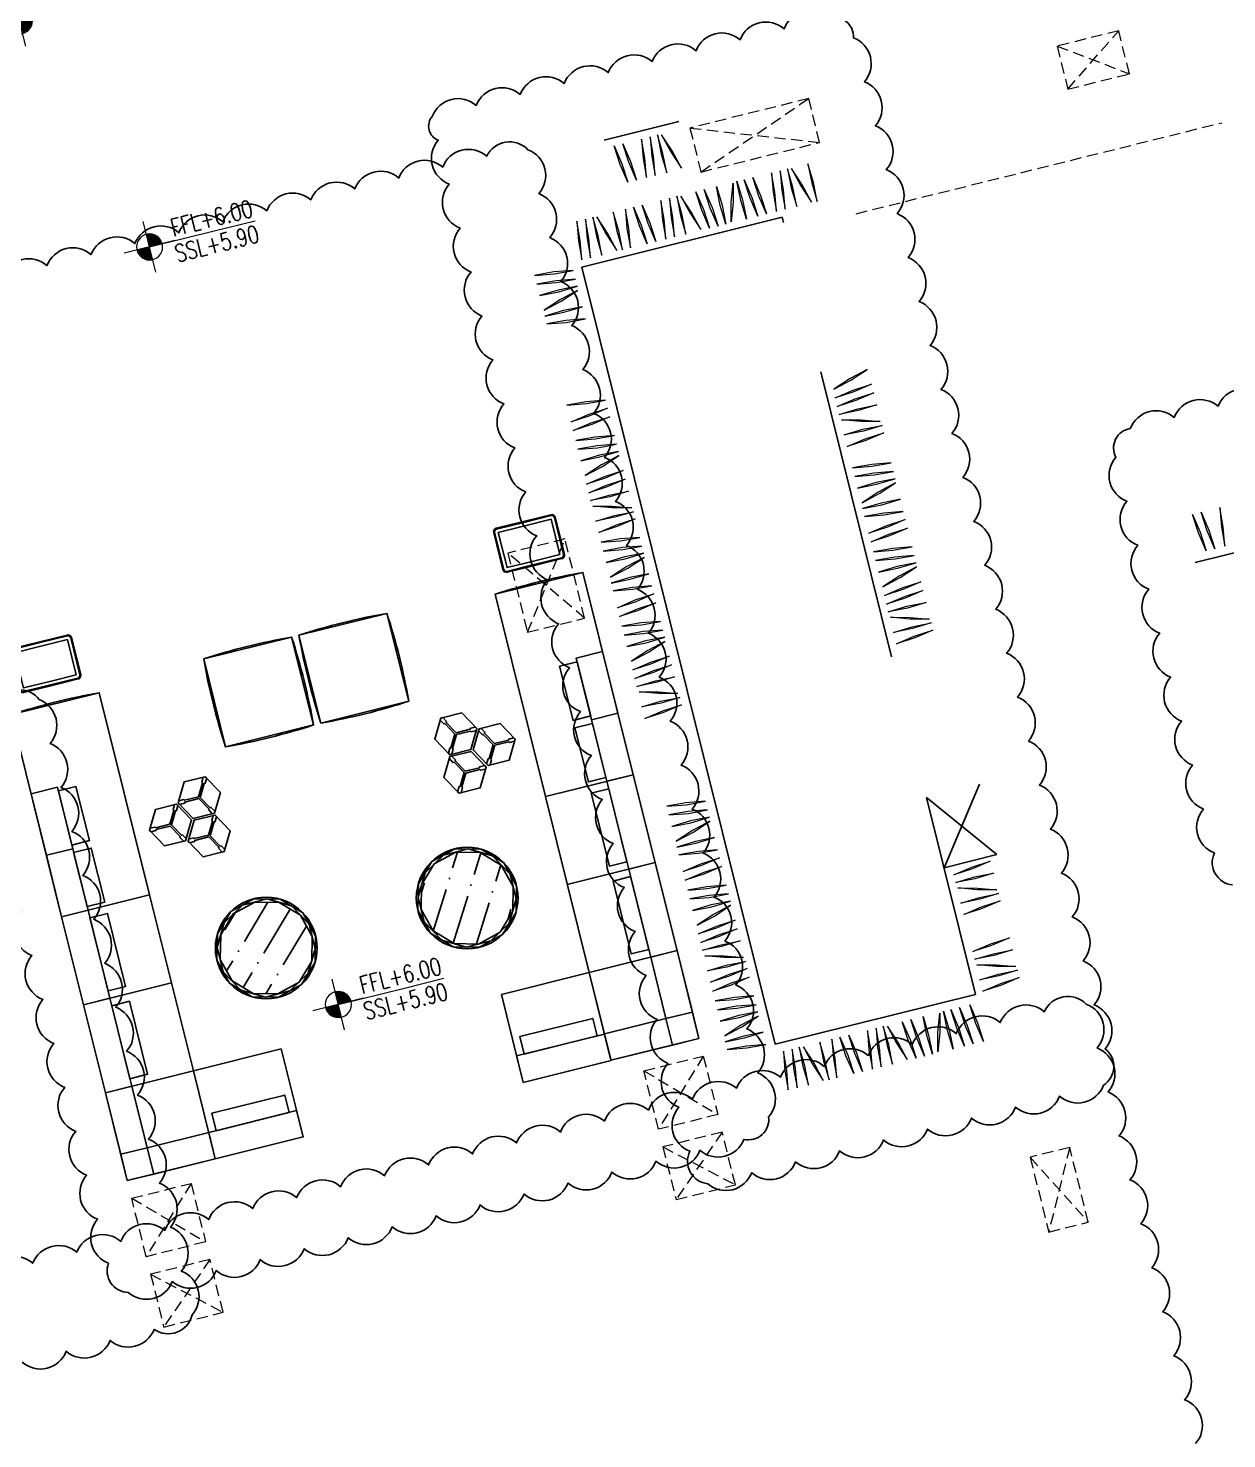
# Model space of a CAD drawing. Header units: inches. Extents: x -12478 to 399182, y -16583 to 525552.
# Drawn here: x 265274 to 278499, y 486813 to 502382 of the extents above; entities that cross this region are included whole.
import ezdxf
from ezdxf.enums import TextEntityAlignment as Align

# ---------------------------------------------------------------- set-up
doc = ezdxf.new("R2010")
doc.units = ezdxf.units.IN
doc.header["$LTSCALE"] = 1000
doc.header["$MEASUREMENT"] = 0
doc.linetypes.add('HIDDEN2', pattern=[0.1875, 0.125, -0.0625])
doc.layers.add('A-CLOUDS', color=1, linetype='Continuous')
doc.layers.add('A-FURN', color=253, linetype='Continuous')
doc.layers.add('A-FLOR-LEVL', color=4, linetype='Continuous', lineweight=18)
doc.layers.add('A-SHAFT', color=252, linetype='HIDDEN2', lineweight=18)
doc.styles.add('9999-DIM-SPC', font='simplex.shx', dxfattribs={"width": 0.75})
doc.dimstyles.new('0100-D-SPC', dxfattribs={"dimscale": 100, "dimtxt": 2, "dimasz": 2, "dimexe": 1, "dimexo": 2, "dimgap": 1, "dimtad": 1, "dimrnd": 0.05, "dimzin": 1, "dimdsep": 46, "dimtxsty": '9999-DIM-SPC', "dimblk": 'OBLIQUE', "dimcen": 2, "dimdle": 1, "dimclrd": 256, "dimclre": 252, "dimclrt": 256, "dimazin": 2, "dimtfac": 1, "dimtofl": 0, "dimtmove": 0, "dimatfit": 3, "dimfxl": 0.1, "dimtolj": 1, "dimtzin": 0, "dimlwd": 0, "dimlwe": 0, "dimarcsym": 0})

# ---------------------------------------------------------------- blocks, each defined once
blk = doc.blocks.new('_Oblique')
at = {"color": 0, "linetype": 'ByBlock', "lineweight": -2}
blk.add_line((-0.5, -0.5), (0.5, 0.5), dxfattribs=at)
blk = doc.blocks.new('t-flat-3')
at = {"layer": 'A-FURN'}
h = blk.add_hatch(dxfattribs=at)
h.set_pattern_fill('ACET-2D-ANSI36', color=256, scale=2000, angle=-13.9714)
h.set_pattern_definition([(45, (-547885.71, -26528.17), (-176.7767, 176.7767), [625, -125, 0, -125])])
h.paths.add_polyline_path([(-525281, 3596), (-525351, 3334), (-525281, 3073), (-525090, 2881), (-524828, 2811), (-524567, 2881), (-524375, 3073), (-524305, 3334), (-524375, 3596), (-524567, 3787), (-524828, 3857), (-525090, 3787)])
for points in [[(-525389, 3334), (-525314, 3615), (-525109, 3820), (-524828, 3895), (-524548, 3820), (-524343, 3615), (-524268, 3334), (-524343, 3054), (-524548, 2849), (-524828, 2774), (-525109, 2849), (-525314, 3054)], [(-525351, 3474), (-525211, 3717), (-524968, 3857), (-524688, 3857), (-524445, 3717), (-524305, 3474), (-524305, 3194), (-524445, 2951), (-524688, 2811), (-524968, 2811), (-525211, 2951), (-525351, 3194)], [(-525281, 3596), (-525090, 3787), (-524828, 3857), (-524567, 3787), (-524375, 3596), (-524305, 3334), (-524375, 3073), (-524567, 2881), (-524828, 2811), (-525090, 2881), (-525281, 3073), (-525351, 3334)]]:
    blk.add_lwpolyline(points, close=True, dxfattribs=at)
blk.add_circle((-524828, 3334), 561, dxfattribs=at)
blk = doc.blocks.new('side table 70x50-flat-3')
at = {"layer": 'A-FURN', "ltscale": 5}
for points in [[(52364, -65562), (52054, -65562, -0.414214), (52014, -65522), (52014, -65102, -0.414214), (52054, -65062), (52364, -65062), (52674, -65062, -0.414214), (52714, -65102), (52714, -65522, -0.414214), (52674, -65562)], [(52364, -65552), (52674, -65552, 0.414214), (52704, -65522), (52704, -65102, 0.414214), (52674, -65072), (52364, -65072), (52054, -65072, 0.414214), (52024, -65102), (52024, -65522, 0.414214), (52054, -65552)]]:
    blk.add_lwpolyline(points, format="xyb", close=True, dxfattribs=at)
blk.add_lwpolyline([(52364, -65512), (52664, -65512), (52664, -65112), (52364, -65112), (52064, -65112), (52064, -65512)], close=True, dxfattribs=at)
blk = doc.blocks.new('t-flat-4')
at = {"layer": 'A-FURN'}
h = blk.add_hatch(dxfattribs=at)
h.set_pattern_fill('ACET-2D-ANSI36', color=256, scale=2000)
h.set_pattern_definition([(58.9714, (499485.71, -26528.17), (-214.2276, 128.8664), [625, -125, 0, -125])])
h.paths.add_polyline_path([(525090, 3787), (524828, 3857), (524567, 3787), (524375, 3596), (524305, 3334), (524375, 3073), (524567, 2881), (524828, 2811), (525090, 2881), (525281, 3073), (525351, 3334), (525281, 3596)])
for points in [[(525389, 3334), (525314, 3615), (525109, 3820), (524828, 3895), (524548, 3820), (524343, 3615), (524268, 3334), (524343, 3054), (524548, 2849), (524828, 2774), (525109, 2849), (525314, 3054)], [(525351, 3474), (525211, 3717), (524968, 3857), (524688, 3857), (524445, 3717), (524305, 3474), (524305, 3194), (524445, 2951), (524688, 2811), (524968, 2811), (525211, 2951), (525351, 3194)], [(525281, 3596), (525090, 3787), (524828, 3857), (524567, 3787), (524375, 3596), (524305, 3334), (524375, 3073), (524567, 2881), (524828, 2811), (525090, 2881), (525281, 3073), (525351, 3334)]]:
    blk.add_lwpolyline(points, close=True, dxfattribs=at)
blk.add_circle((524828, 3334), 561, dxfattribs=at)
blk = doc.blocks.new('side table 70x50-flat-4')
at = {"layer": 'A-FURN', "ltscale": 5}
for points in [[(-52364, -65562), (-52054, -65562, 0.414214), (-52014, -65522), (-52014, -65102, 0.414214), (-52054, -65062), (-52364, -65062), (-52674, -65062, 0.414214), (-52714, -65102), (-52714, -65522, 0.414214), (-52674, -65562)], [(-52364, -65552), (-52674, -65552, -0.414214), (-52704, -65522), (-52704, -65102, -0.414214), (-52674, -65072), (-52364, -65072), (-52054, -65072, -0.414214), (-52024, -65102), (-52024, -65522, -0.414214), (-52054, -65552)]]:
    blk.add_lwpolyline(points, format="xyb", close=True, dxfattribs=at)
blk.add_lwpolyline([(-52364, -65512), (-52664, -65512), (-52664, -65112), (-52364, -65112), (-52064, -65112), (-52064, -65512)], close=True, dxfattribs=at)
blk = doc.blocks.new('*U6')
for p, q in [((0, -3), (0, 3)), ((-3, 0), (3, 0))]:
    blk.add_line(p, q)
at = {"color": 252, "const_width": 1.5}
for points in [[(-0.75, 0, -0.414214), (0, 0.75, -1)], [(0, -0.75, 0.414214), (0.75, 0, 1)]]:
    blk.add_lwpolyline(points, format="xyb", dxfattribs=at)
blk.add_circle((0, 0), 1.5)
at = {"insert": (-113.12, 100), "char_height": 200, "attachment_point": 3, "style": '9999-DIM-SPC'}
blk.add_mtext('\\A1;', dxfattribs=at)
at = {"style": '9999-DIM-SPC', "width": 0.75}
blk.add_attdef('0000.00', text='', height=2, dxfattribs=at).set_placement((-3.66, 0.5), align=Align.RIGHT)
blk.add_attdef('X.X.X', text='', height=2, dxfattribs=at).set_placement((-9.01, -0.5), align=Align.TOP_RIGHT)
blk.add_leader([(0, 0), (-7.67, 0), (-12.51, 0)], dimstyle='0100-D-SPC', override={"dimgap": 1, "dimtad": 0, "dimldrblk": 'None'})
blk = doc.blocks.new('*U53')
for p, q in [((0, -3), (0, 3)), ((3, 0), (-3, 0))]:
    blk.add_line(p, q)
at = {"color": 252, "const_width": 1.5}
for points in [[(0, -0.75, -0.414214), (-0.75, 0, -1)], [(0.75, 0, 0.414214), (0, 0.75, 1)]]:
    blk.add_lwpolyline(points, format="xyb", dxfattribs=at)
blk.add_circle((0, 0), 1.5)
at = {"insert": (113.12, 100), "char_height": 200, "attachment_point": 1, "style": '9999-DIM-SPC'}
blk.add_mtext('\\A1;', dxfattribs=at)
at = {"style": '9999-DIM-SPC', "width": 0.75}
blk.add_attdef('0000.00', text='', height=2, dxfattribs=at).set_placement((18.28, 8.92), align=Align.RIGHT)
blk.add_attdef('X.X.X', text='', height=2, dxfattribs=at).set_placement((18.28, 7.92), align=Align.TOP_RIGHT)
blk.add_leader([(0, 0), (7.67, 8.42), (18.28, 8.42)], dimstyle='0100-D-SPC', override={"dimgap": 1, "dimtad": 0, "dimldrblk": 'None'})

msp = doc.modelspace()

# ---------------------------------------------------------------- linework, layer by layer
at = {"layer": 'A-CLOUDS', "color": 12, "true_color": 0xe00000}
msp.add_lwpolyline([(269732.5, 501409.5, -0.5205671), (270217.7, 501530.2, -0.5205671), (270702.9, 501650.9, -0.5205671), (271188.1, 501771.7, -0.5205671), (271673.3, 501892.4, -0.5205671), (272158.5, 502013.1, -0.5205671), (272643.7, 502133.8, -0.5205671), (273128.9, 502254.5, -0.5205671), (273614.1, 502375.3, -0.5205671), (274099.3, 502496, -0.5205671), (274380, 502276.7, -0.5205671), (274500.7, 501791.5, -0.5205671), (274621.5, 501306.3, -0.5205671), (274742.2, 500821.1, -0.5205671), (274862.9, 500335.9, -0.5205671), (274983.6, 499850.7, -0.5205671), (275104.3, 499365.5, -0.5205671), (275225.1, 498880.3, -0.5205671), (275345.8, 498395, -0.5205671), (275466.5, 497909.8, -0.5205671), (275587.2, 497424.6, -0.5205671), (275707.9, 496939.4, -0.5205671), (275828.7, 496454.2, -0.5205671), (275949.4, 495969, -0.5205671), (276070.1, 495483.8, -0.5205671), (276190.8, 494998.6, -0.5205671), (276311.5, 494513.4, -0.5205671), (276432.2, 494028.2, -0.5205671), (276553, 493543, -0.5205671), (276673.7, 493057.8, -0.5205671), (276794.4, 492572.6, -0.5205671), (276915.1, 492087.3, -0.5205671), (277035.8, 491602.1, -0.5205671), (277156.6, 491116.9, -0.5205671), (277138.5, 490715.2, -0.5205671), (276653.2, 490594.5, -0.5205671), (276168, 490473.8, -0.5205671), (275682.8, 490353.1, -0.5205671), (275197.6, 490232.4, -0.5205671), (274712.4, 490111.6, -0.5205671), (274227.2, 489990.9, -0.5205671), (273742, 489870.2, -0.5205671), (273256.8, 489749.5, -0.5205671), (272771.6, 489628.8, -0.5205671), (272574.4, 489986.8, -0.5205671), (272453.7, 490472.1, -0.5205671), (272333, 490957.3, -0.5205671), (272212.2, 491442.5, -0.5205671), (272091.5, 491927.7, -0.5205671), (271970.8, 492412.9, -0.5205671), (271850.1, 492898.1, -0.5205671), (271729.4, 493383.3, -0.5205671), (271608.6, 493868.5, -0.5205671), (271487.9, 494353.7, -0.5205671), (271367.2, 494838.9, -0.5205671), (271246.5, 495324.1, -0.5205671), (271125.8, 495809.3, -0.5205671), (271005.1, 496294.6, -0.5205671), (270884.3, 496779.8, -0.5205671), (270763.6, 497265, -0.5205671), (270642.9, 497750.2, -0.5205671), (270522.2, 498235.4, -0.5205671), (270401.5, 498720.6, -0.5205671), (270280.7, 499205.8, -0.5205671), (270160, 499691, -0.5205671), (270039.3, 500176.2, -0.5205671), (269918.6, 500661.4, -0.5205671), (269797.9, 501146.6, -0.5205671)], format="xyb", close=True, dxfattribs=at)
for points in [[(264995.6, 499642.3, -0.5205671), (265480.8, 499763, -0.5205671), (265966, 499883.7, -0.5205671), (266451.2, 500004.4, -0.5205671), (266936.4, 500125.2, -0.5205671), (267421.6, 500245.9, -0.5205671), (267906.8, 500366.6, -0.5205671), (268392, 500487.3, -0.5205671), (268877.3, 500608, -0.5205671), (269362.5, 500728.8, -0.5205671), (269847.7, 500849.5, -0.5205671), (270332.9, 500970.2, -0.5205671), (270788.3, 501041.3, -0.5205671), (270909, 500556.1, -0.5205671), (271029.7, 500070.9, -0.5205671), (271150.4, 499585.7, -0.5205671), (271271.1, 499100.5, -0.5205671), (271391.9, 498615.3, -0.5205671), (271512.6, 498130.1, -0.5205671), (271633.3, 497644.9, -0.5205671), (271754, 497159.7, -0.5205671), (271874.7, 496674.5, -0.5205671), (271995.5, 496189.3, -0.5205671), (272116.2, 495704.1, -0.5205671), (272236.9, 495218.9, -0.5205671), (272357.6, 494733.6, -0.5205671), (272478.3, 494248.4, -0.5205671), (272599.1, 493763.2, -0.5205671), (272719.8, 493278, -0.5205671), (272840.5, 492792.8, -0.5205671), (272961.2, 492307.6, -0.5205671), (273081.9, 491822.4, -0.5205671), (273202.6, 491337.2, -0.5205671), (273323.4, 490852, -0.5205671), (273444.1, 490366.8, -0.5205671), (273171, 490118.4, -0.5205671), (272685.8, 489997.7, -0.5205671), (272200.6, 489877, -0.5205671), (271715.4, 489756.3, -0.5205671), (271230.2, 489635.6, -0.5205671), (270745, 489514.8, -0.5205671), (270259.8, 489394.1, -0.5205671), (269774.6, 489273.4, -0.5205671), (269289.4, 489152.7, -0.5205671), (268804.2, 489032, -0.5205671), (268319, 488911.2, -0.5205671), (267833.7, 488790.5, -0.5205671), (267348.5, 488669.8, -0.5205671), (266863.3, 488549.1, -0.5205671), (266378.1, 488428.4, -0.5205671), (266159.6, 488751, -0.5205671), (266038.9, 489236.2, -0.5205671), (265918.2, 489721.4, -0.5205671), (265797.4, 490206.6, -0.5205671), (265676.7, 490691.8, -0.5205671), (265556, 491177, -0.5205671), (265435.3, 491662.2, -0.5205671), (265314.6, 492147.4, -0.5205671), (265193.8, 492632.7, -0.5205671)], [(278888.9, 498331.5, 0.5205671), (278404.2, 498208.9, 0.5205671), (277919.4, 498086.3, 0.5205671), (277434.7, 497963.7, 0.5205671), (277275.8, 497645.9, 0.5205671), (277396.5, 497160.7, 0.5205671), (277517.3, 496675.5, 0.5205671), (277638, 496190.3, 0.5205671), (277758.7, 495705.1, 0.5205671), (277879.4, 495219.9, 0.5205671), (278000.1, 494734.7, 0.5205671), (278120.9, 494249.5, 0.5205671), (278241.6, 493764.3, 0.5205671), (278362.3, 493279.1, 0.5205671), (278563.4, 492927.5, 0.5205671)], [(264980.1, 494971.1, -0.5205671), (265393.7, 494972.8, -0.5205671), (265514.5, 494487.6, -0.5205671), (265635.2, 494002.4, -0.5205671), (265755.9, 493517.2, -0.5205671), (265876.6, 493032, -0.5205671), (265997.3, 492546.8, -0.5205671), (266118, 492061.6, -0.5205671), (266238.8, 491576.4, -0.5205671), (266359.5, 491091.1, -0.5205671), (266480.2, 490605.9, -0.5205671), (266600.9, 490120.7, -0.5205671), (266721.6, 489635.5, -0.5205671), (266842.4, 489150.3, -0.5205671), (266963.1, 488665.1, -0.5205671), (267083.8, 488179.9, -0.5205671), (266662.8, 488020.6, -0.5205671), (266177.6, 487899.8, -0.5205671), (265692.4, 487779.1, -0.5205671), (265207.2, 487658.4, -0.5205671)], [(264839.4, 488629.9, -0.5205671), (265324.6, 488750.6, -0.5205671), (265809.8, 488871.4, -0.5205671), (266295, 488992.1, -0.5205671), (266780.2, 489112.8, -0.5205671), (267265.5, 489233.5, -0.5205671), (267750.7, 489354.2, -0.5205671), (268235.9, 489474.9, -0.5205671), (268721.1, 489595.7, -0.5205671), (269206.3, 489716.4, -0.5205671), (269691.5, 489837.1, -0.5205671), (270176.7, 489957.8, -0.5205671), (270661.9, 490078.5, -0.5205671), (271147.1, 490199.3, -0.5205671), (271632.3, 490320, -0.5205671), (272117.5, 490440.7, -0.5205671), (272602.7, 490561.4, -0.5205671), (273087.9, 490682.1, -0.5205671), (273573.2, 490802.9, -0.5205671), (274058.4, 490923.6, -0.5205671), (274543.6, 491044.3, -0.5205671), (275028.8, 491165, -0.5205671), (275514, 491285.7, -0.5205671), (275999.2, 491406.4, -0.5205671), (276484.4, 491527.2, -0.5205671), (276948.1, 491612, -0.5205671), (277068.8, 491126.8, -0.5205671), (277189.5, 490641.6, -0.5205671), (277310.2, 490156.4, -0.5205671), (277430.9, 489671.2, -0.5205671), (277551.6, 489186, -0.5205671), (277672.4, 488700.8, -0.5205671), (277793.1, 488215.6, -0.5205671), (277913.8, 487730.4, -0.5205671), (278034.5, 487245.2, -0.5205671), (278155.2, 486760, -0.5205671)]]:
    msp.add_lwpolyline(points, format="xyb", dxfattribs=at)
at = {"layer": 'A-FURN', "color": 1}
for p, q in [((272454.6, 501353.4, 0), (271629.8, 501148.1, 0)), ((273593.3, 500297, 0), (271380.8, 499746.6, 0)), ((273607.8, 500238.8, 0), (273593.3, 500297, 0)), ((271380.8, 499746.6, 0), (273515.1, 491168.1, 0)), ((274018.3, 498589.1, 0), (274800.5, 495445, 0)), ((282855.2, 497655, 0), (278148.9, 496484.1, 0)), ((275380, 493116, 0), (275769.1, 494037.1, 0)), ((275186.8, 493892.3, 0), (275727.7, 491718.6, 0)), ((275962.2, 493260.8, 0), (275186.8, 493892.3, 0)), ((275380, 493116, 0), (275962.2, 493260.8, 0)), ((273515.1, 491168.1, 0), (275727.7, 491718.6, 0))]:
    msp.add_line(p, q, dxfattribs=at)
at = {"layer": 'A-FURN'}
for p, q in [((271221.5, 492931.5, 0), (272191.9, 493172.9, 0)), ((266854.6, 491845, 0), (265884.2, 491603.6, 0))]:
    msp.add_line(p, q, dxfattribs=at)
at = {"layer": 'A-FURN', "lineweight": 0, "elevation": 0}
for points in [[(272096.2, 500732.8), (272078.6, 500947.1), (272041.2, 501159), (272058.7, 500944.7)], [(272192.3, 500756.7), (272174.7, 500971), (272137.3, 501183), (272154.8, 500968.6)], [(272318.8, 500787), (272277.4, 500998), (272216.4, 501204.4), (272257.9, 500993.4)], [(272481.8, 500837.2), (272380.7, 501027), (272262.3, 501206.8), (272363.4, 501017)], [(271890.4, 500681.6), (271805.4, 500879.1), (271739.2, 501083.9), (271824.1, 500886.3)], [(271986.5, 500705.5), (271901.6, 500903.1), (271835.3, 501107.8), (271920.2, 500910.3)], [(273980.8, 500470.1), (273938.6, 500680.9), (273876.9, 500887.1), (273919.1, 500676.3)], [(273199.1, 500275.6), (273136.9, 500481.5), (273094.1, 500692.4), (273156.3, 500486.5)], [(273325.1, 500308.2), (273240.2, 500505.8), (273174, 500710.5), (273258.9, 500512.9)], [(273421.3, 500332.1), (273336.3, 500529.7), (273270.1, 500734.4), (273355, 500536.9)], [(273530.9, 500359.4), (273513.4, 500573.7), (273476, 500785.6), (273493.5, 500571.3)], [(273627, 500383.3), (273609.5, 500597.6), (273572.1, 500809.6), (273589.6, 500595.2)], [(273753.6, 500413.6), (273712.1, 500624.6), (273651.2, 500831), (273692.7, 500620)], [(273916.6, 500463.8), (273815.5, 500653.6), (273697.1, 500833.4), (273798.2, 500643.6)], [(272791, 500175.3), (272706.1, 500372.9), (272639.9, 500577.6), (272724.8, 500380.1)], [(272885.4, 500198.8), (272800.4, 500396.3), (272734.2, 500601.1), (272819.1, 500403.5)], [(272972, 500219.1), (272910.4, 500425.1), (272868.3, 500636.2), (272929.8, 500430.1)], [(273031.6, 500243.7), (273032, 500458.7), (273052.3, 500673), (273052, 500457.9)], [(271917.9, 499958.1), (271900.4, 500172.4), (271862.9, 500384.3), (271880.5, 500170)], [(272103.3, 500004.2), (272018.4, 500201.8), (271952.1, 500406.5), (272037, 500209)], [(272199.4, 500028.1), (272114.5, 500225.7), (272048.2, 500430.4), (272133.1, 500232.9)], [(272309.1, 500055.4), (272291.5, 500269.7), (272254.1, 500481.6), (272271.7, 500267.3)], [(272405.2, 500079.3), (272387.6, 500293.6), (272350.2, 500505.6), (272367.8, 500291.2)], [(272531.8, 500109.6), (272490.3, 500320.6), (272429.3, 500527), (272470.8, 500316)], [(272694.7, 500159.8), (272593.6, 500349.6), (272475.3, 500529.4), (272576.3, 500339.6)], [(271382, 499824.7), (271364.5, 500039.1), (271327.1, 500251), (271344.6, 500036.7)], [(271478.1, 499848.7), (271460.6, 500063), (271423.2, 500274.9), (271440.7, 500060.6)], [(271604.7, 499878.9), (271563.2, 500089.9), (271502.3, 500296.3), (271543.8, 500085.3)], [(271767.6, 499929.2), (271666.6, 500119), (271548.2, 500298.7), (271649.3, 500108.9)], [(271831.9, 499935.4), (271789.7, 500146.3), (271728, 500352.5), (271770.2, 500141.6)], [(270862.1, 499654.2), (271076.4, 499671.7), (271288.4, 499709.1), (271074, 499691.6)], [(270886, 499558.1), (271100.3, 499575.6), (271312.3, 499613), (271098, 499595.5)], [(270916.3, 499431.5), (271127.3, 499473), (271333.7, 499533.9), (271122.7, 499492.4)], [(270966.6, 499268.5), (271156.4, 499369.6), (271336.1, 499488), (271146.3, 499386.9)], [(270972.8, 499204.3), (271183.7, 499246.5), (271389.9, 499308.2), (271179, 499266)], [(270995.4, 499118.3), (271209.8, 499135.8), (271421.7, 499173.3), (271207.4, 499155.7)], [(274162.8, 498397.2), (274352.6, 498498.3), (274532.4, 498616.7), (274342.6, 498515.6)], [(274178.3, 498300.9), (274375.8, 498385.8), (274580.6, 498452), (274383, 498367.1)], [(274201.7, 498206.6), (274399.3, 498291.5), (274604.1, 498357.7), (274406.5, 498272.8)], [(271218.4, 498222.2), (271432.7, 498239.8), (271644.6, 498277.2), (271430.3, 498259.7)], [(274222.1, 498120), (274428.1, 498181.5), (274639.2, 498223.6), (274433.1, 498162.1)], [(271264.5, 498036.9), (271462, 498121.8), (271666.8, 498188.1), (271469.2, 498103.1)], [(271288.4, 497940.8), (271486, 498025.7), (271690.7, 498091.9), (271493.2, 498007)], [(274246.7, 498060.3), (274461.7, 498059.9), (274675.9, 498039.6), (274460.9, 498039.9)], [(274278.6, 497892.8), (274484.4, 497955), (274695.3, 497997.9), (274489.5, 497935.6)], [(274311.2, 497766.8), (274508.7, 497851.7), (274713.5, 497917.9), (274515.9, 497833)], [(271315.7, 497831.1), (271530, 497848.7), (271741.9, 497886.1), (271527.6, 497868.5)], [(271339.6, 497735), (271553.9, 497752.5), (271765.9, 497790), (271551.5, 497772.4)], [(271369.9, 497608.4), (271580.9, 497649.9), (271787.3, 497710.9), (271576.3, 497669.4)], [(271420.1, 497445.5), (271609.9, 497546.6), (271789.7, 497664.9), (271599.9, 497563.8)], [(274370.1, 497529.9), (274584.4, 497547.4), (274796.4, 497584.9), (274582, 497567.3)], [(271435.6, 497349.1), (271633.2, 497434), (271837.9, 497500.3), (271640.4, 497415.4)], [(274394, 497433.8), (274608.3, 497451.3), (274820.3, 497488.8), (274605.9, 497471.2)], [(271459.1, 497254.8), (271656.6, 497339.7), (271861.4, 497406), (271663.8, 497321.1)], [(271479.4, 497168.2), (271685.4, 497229.7), (271896.5, 497271.9), (271690.4, 497210.4)], [(274424.3, 497307.2), (274635.3, 497348.7), (274841.7, 497409.6), (274630.7, 497368.2)], [(274474.6, 497144.3), (274664.4, 497245.3), (274844.1, 497363.7), (274654.3, 497262.6)], [(274480.8, 497080), (274691.7, 497122.2), (274897.8, 497183.9), (274687, 497141.7)], [(271504, 497108.5), (271719, 497108.2), (271933.3, 497087.8), (271718.2, 497088.2)], [(271535.9, 496941), (271741.7, 497003.2), (271952.6, 497046.1), (271746.8, 496983.9)], [(271568.5, 496815), (271766, 496899.9), (271970.8, 496966.2), (271773.2, 496881.3)], [(274503.4, 496994), (274717.7, 497011.6), (274929.7, 497049), (274715.4, 497031.4)], [(274549.5, 496808.6), (274747.1, 496893.6), (274951.9, 496959.8), (274754.3, 496874.9)], [(278272.9, 496613.6), (278188, 496811.2), (278121.7, 497015.9), (278206.7, 496818.4)], [(278369, 496637.5), (278284.1, 496835.1), (278217.8, 497039.8), (278302.8, 496842.3)], [(278478.7, 496664.8), (278461.1, 496879.1), (278423.7, 497091.1), (278441.3, 496876.7)], [(274573.5, 496712.5), (274771, 496797.4), (274975.8, 496863.7), (274778.2, 496778.8)], [(271595.1, 496707.9), (271809.5, 496725.4), (272021.4, 496762.8), (271807.1, 496745.3)], [(271619.1, 496611.7), (271833.4, 496629.3), (272045.3, 496666.7), (271831, 496649.2)], [(274600.7, 496602.8), (274815.1, 496620.4), (275027, 496657.8), (274812.7, 496640.3)], [(271649.3, 496485.2), (271860.3, 496526.7), (272066.7, 496587.6), (271855.7, 496546.1)], [(271699.6, 496322.2), (271889.4, 496423.3), (272069.1, 496541.7), (271879.3, 496440.6)], [(274624.7, 496506.7), (274839, 496524.3), (275050.9, 496561.7), (274836.6, 496544.1)], [(271705.8, 496258), (271916.7, 496300.2), (272122.9, 496361.9), (271912, 496319.6)], [(274654.9, 496380.1), (274865.9, 496421.6), (275072.3, 496482.6), (274861.3, 496441.1)], [(274705.2, 496217.2), (274895, 496318.3), (275074.7, 496436.7), (274884.9, 496335.6)], [(271728.5, 496172), (271942.8, 496189.5), (272154.7, 496226.9), (271940.4, 496209.4)], [(274720.7, 496120.9), (274918.2, 496205.8), (275123, 496272), (274925.4, 496187.1)], [(274744.1, 496026.6), (274941.7, 496111.5), (275146.4, 496177.7), (274948.9, 496092.8)], [(271774.6, 495986.6), (271972.2, 496071.5), (272176.9, 496137.8), (271979.4, 496052.9)], [(271798.5, 495890.5), (271996.1, 495975.4), (272200.8, 496041.7), (272003.3, 495956.8)], [(274764.4, 495940), (274970.5, 496001.5), (275181.5, 496043.6), (274975.5, 495982.1)], [(274789, 495880.3), (275004.1, 495879.9), (275218.3, 495859.6), (275003.3, 495859.9)], [(271825.8, 495780.8), (272040.1, 495798.4), (272252, 495835.8), (272037.7, 495818.2)], [(271849.7, 495684.7), (272064, 495702.3), (272276, 495739.7), (272061.6, 495722.1)], [(274821, 495712.8), (275026.8, 495775), (275237.7, 495817.9), (275031.9, 495755.6)], [(274853.5, 495586.8), (275051.1, 495671.7), (275255.9, 495737.9), (275058.3, 495653)], [(271880, 495558.1), (272091, 495599.6), (272297.4, 495660.6), (272086.4, 495619.1)], [(271930.2, 495395.2), (272120, 495496.3), (272299.8, 495614.6), (272110, 495513.6)], [(271945.7, 495298.8), (272143.3, 495383.8), (272348, 495450), (272150.5, 495365.1)], [(271969.2, 495204.5), (272166.7, 495289.4), (272371.5, 495355.7), (272173.9, 495270.8)], [(271989.5, 495117.9), (272195.5, 495179.4), (272406.6, 495221.6), (272200.5, 495160.1)], [(272014.1, 495058.2), (272229.1, 495057.9), (272443.4, 495037.6), (272228.3, 495037.9)], [(272046, 494890.8), (272251.9, 494953), (272462.8, 494995.8), (272256.9, 494933.6)], [(272078.6, 494764.7), (272276.2, 494849.7), (272480.9, 494915.9), (272283.3, 494831)], [(272319.9, 493794.8), (272534.2, 493812.3), (272746.2, 493849.7), (272531.9, 493832.2)], [(272343.8, 493698.7), (272558.2, 493716.2), (272770.1, 493753.6), (272555.8, 493736.1)], [(272374.1, 493572.1), (272585.1, 493613.6), (272791.5, 493674.5), (272580.5, 493633)], [(272424.4, 493409.1), (272614.2, 493510.2), (272793.9, 493628.6), (272604.1, 493527.5)], [(272430.6, 493344.9), (272641.5, 493387.1), (272847.7, 493448.8), (272636.8, 493406.6)], [(272453.2, 493258.9), (272667.6, 493276.4), (272879.5, 493313.9), (272665.2, 493296.3)], [(272499.4, 493073.5), (272696.9, 493158.4), (272901.7, 493224.7), (272704.1, 493139.8)], [(272523.3, 492977.4), (272720.8, 493062.3), (272925.6, 493128.6), (272728, 493043.7)], [(275487.4, 493039.2), (275684.9, 493124.1), (275889.7, 493190.4), (275692.1, 493105.5)], [(272550.6, 492867.7), (272764.9, 492885.3), (272976.8, 492922.7), (272762.5, 492905.1)], [(275507.7, 492952.6), (275713.7, 493014.1), (275924.8, 493056.3), (275718.7, 492994.8)], [(272574.5, 492771.6), (272788.8, 492789.2), (273000.7, 492826.6), (272786.4, 492809)], [(275532.3, 492892.9), (275747.3, 492892.6), (275961.6, 492872.2), (275746.5, 492872.6)], [(275564.2, 492725.4), (275770.1, 492787.7), (275981, 492830.5), (275775.1, 492768.3)], [(272604.7, 492645), (272815.7, 492686.5), (273022.1, 492747.5), (272811.1, 492706)], [(272655, 492482.1), (272844.8, 492583.2), (273024.6, 492701.5), (272834.8, 492600.5)], [(275596.8, 492599.4), (275794.4, 492684.4), (275999.1, 492750.6), (275801.5, 492665.7)], [(272670.5, 492385.8), (272868, 492470.7), (273072.8, 492536.9), (272875.2, 492452)], [(272693.9, 492291.4), (272891.5, 492376.3), (273096.3, 492442.6), (272898.7, 492357.7)], [(272714.3, 492204.8), (272920.3, 492266.4), (273131.4, 492308.5), (272925.3, 492247)], [(275698, 492192.7), (275895.6, 492277.6), (276100.3, 492343.8), (275902.7, 492258.9)], [(272738.9, 492145.1), (272953.9, 492144.8), (273168.1, 492124.5), (272953.1, 492124.8)], [(275718.3, 492106.1), (275924.4, 492167.6), (276135.4, 492209.7), (275929.4, 492148.2)], [(272770.8, 491977.7), (272976.6, 492039.9), (273187.5, 492082.7), (272981.7, 492020.5)], [(272803.4, 491851.7), (273000.9, 491936.6), (273205.7, 492002.8), (273008.1, 491917.9)], [(275742.9, 492046.4), (275957.9, 492046), (276172.2, 492025.7), (275957.1, 492026.1)], [(275774.8, 491878.9), (275980.7, 491941.1), (276191.6, 491984), (275985.7, 491921.8)], [(272827.3, 491755.5), (273024.8, 491840.5), (273229.6, 491906.7), (273032, 491821.8)], [(275807.4, 491752.9), (276005, 491837.8), (276209.7, 491904.1), (276012.2, 491819.1)], [(272854.6, 491645.9), (273068.9, 491663.4), (273280.8, 491700.8), (273066.5, 491683.3)], [(272878.5, 491549.7), (273092.8, 491567.3), (273304.7, 491604.7), (273090.4, 491587.2)], [(272908.7, 491423.2), (273119.7, 491464.7), (273326.1, 491525.6), (273115.1, 491484.1)], [(275310.8, 491083), (275311.2, 491298), (275331.5, 491512.2), (275331.2, 491297.2)], [(275478.3, 491114.9), (275416.1, 491320.7), (275373.2, 491531.6), (275435.4, 491325.8)], [(275604.3, 491147.5), (275519.4, 491345), (275453.1, 491549.8), (275538.1, 491352.2)], [(275700.4, 491171.4), (275615.5, 491368.9), (275549.3, 491573.7), (275634.2, 491376.1)], [(275813.5, 491199.5), (275728.6, 491397.1), (275662.3, 491601.8), (275747.2, 491404.3)], [(272959, 491260.2), (273148.8, 491361.3), (273328.6, 491479.7), (273138.8, 491378.6)], [(274810.9, 490948.8), (274769.4, 491159.8), (274708.5, 491366.2), (274750, 491155.2)], [(274973.9, 490999.1), (274872.8, 491188.9), (274754.4, 491368.7), (274855.5, 491178.9)], [(275070.2, 491014.6), (274985.3, 491212.1), (274919, 491416.9), (275004, 491219.3)], [(275164.5, 491038), (275079.6, 491235.6), (275013.4, 491440.4), (275098.3, 491242.8)], [(275251.1, 491058.4), (275189.6, 491264.4), (275147.5, 491475.5), (275209, 491269.4)], [(272965.3, 491196), (273176.1, 491238.2), (273382.3, 491299.9), (273171.5, 491257.6)], [(274197.1, 490797.3), (274179.5, 491011.7), (274142.1, 491223.6), (274159.7, 491009.3)], [(274382.5, 490843.5), (274297.5, 491041), (274231.3, 491245.8), (274316.2, 491048.2)], [(274478.6, 490867.4), (274393.6, 491064.9), (274327.4, 491269.7), (274412.3, 491072.1)], [(274588.2, 490894.7), (274570.7, 491109), (274533.3, 491320.9), (274550.8, 491106.6)], [(274684.4, 490918.6), (274666.8, 491132.9), (274629.4, 491344.8), (274646.9, 491130.5)], [(272987.9, 491110), (273202.2, 491127.5), (273414.1, 491164.9), (273199.8, 491147.4)], [(273661.2, 490664), (273643.6, 490878.3), (273606.2, 491090.3), (273623.8, 490876)], [(273757.3, 490687.9), (273739.8, 490902.2), (273702.3, 491114.2), (273719.9, 490899.9)], [(273883.9, 490718.2), (273842.4, 490929.2), (273781.4, 491135.6), (273822.9, 490924.6)], [(274046.8, 490768.5), (273945.7, 490958.3), (273827.4, 491138), (273928.5, 490948.2)], [(274111.1, 490774.7), (274068.9, 490985.6), (274007.2, 491191.8), (274049.4, 490980.9)]]:
    msp.add_lwpolyline(points, close=True, dxfattribs=at)
at = {"layer": 'A-FURN', "elevation": 0}
for points in [[(271395.2, 496375.3, 0.0349531), (270424.8, 496133.9), (271395.2, 496375.3), (271950.5, 494143.3), (270980.1, 493901.9), (270424.8, 496133.9)], [(269232, 495924, 0.0349529), (268261.6, 495682.6, 0.0174715), (268365.3, 495193.2, 0.0174712), (268503, 494712.2, 0.0349531), (269473.4, 494953.6, 0.0174712), (269369.7, 495443.1, 0.0174715), (269232, 495924), (268261.6, 495682.6), (268503, 494712.2), (269473.4, 494953.6), (269232, 495924)], [(267209.9, 495421, -0.0349529), (268180.3, 495662.4, -0.0174715), (268318, 495181.4, -0.0174712), (268421.8, 494692, -0.0349531), (267451.3, 494450.5, -0.0174712), (267313.7, 494931.5, -0.0174715), (267209.9, 495421), (268180.3, 495662.4), (268421.8, 494692), (267451.3, 494450.5), (267209.9, 495421)], [(265087.5, 494805.9, -0.0349531), (266057.9, 495047.4), (265087.5, 494805.9), (265642.8, 492574), (266613.2, 492815.4), (266057.9, 495047.4)]]:
    msp.add_lwpolyline(points, format="xyb", dxfattribs=at)
for points in [[(271612.5, 495501.9), (271781.5, 494822.6), (271490.3, 494750.2), (271321.3, 495429.5)], [(269825.9, 494767.6), (269759.6, 494536.9), (269926.3, 494364.2), (270159.2, 494422.1), (270225.4, 494652.8), (270058.8, 494825.5)], [(271781.5, 494822.6), (271950.5, 494143.3), (271659.4, 494070.9), (271490.3, 494750.2)], [(270248.1, 494648.9), (270181.8, 494418.2), (270348.4, 494245.5), (270581.3, 494303.5), (270647.6, 494534.1), (270481, 494706.8)], [(269927.3, 494342.5), (269861, 494111.8), (270027.6, 493939.1), (270260.5, 493997), (270326.8, 494227.7), (270160.2, 494400.4)], [(265304.8, 493932.6), (265473.8, 493253.3), (265764.9, 493325.7), (265595.9, 494005)], [(267227.1, 494121), (267393.8, 493948.3), (267327.5, 493717.6), (267094.6, 493659.7), (266928, 493832.4), (266994.2, 494063.1)], [(270980.1, 493901.9), (271950.5, 494143.3), (272433.4, 492202.5), (271462.9, 491961.1)], [(266909.8, 493818.3), (267076.4, 493645.6), (267010.2, 493415), (266777.3, 493357), (266610.6, 493529.7), (266676.9, 493760.4)], [(267336.8, 493698), (267503.4, 493525.3), (267437.1, 493294.6), (267204.2, 493236.6), (267037.6, 493409.4), (267103.9, 493640)], [(265473.8, 493253.3), (265642.8, 492574), (265933.9, 492646.4), (265764.9, 493325.7)], [(266613.2, 492815.4), (265642.8, 492574), (266125.6, 490633.2), (267096.1, 490874.6)], [(272674.8, 491232.1), (272433.4, 492202.5), (271462.9, 491961.1), (271704.4, 490990.6)], [(272433.4, 492202.5), (272602.4, 491523.2), (272311.2, 491450.8), (272142.2, 492130.1)], [(270494.4, 491717.7), (270735.8, 490747.3), (271706.2, 490988.8), (271464.8, 491959.2)], [(271704.4, 490990.6), (272383.7, 491159.7), (272311.2, 491450.8), (271631.9, 491281.8)], [(270735.8, 490747.3), (271706.2, 490988.8), (271633.8, 491279.9), (270663.4, 491038.4)], [(268066.5, 491116), (268307.9, 490145.6), (267337.5, 489904.2), (267096.1, 490874.6)], [(266367.1, 489662.7), (266125.6, 490633.2), (267096.1, 490874.6), (267337.5, 489904.2)], [(266125.6, 490633.2), (266294.7, 489953.9), (266585.8, 490026.3), (266416.8, 490705.6)], [(268307.9, 490145.6), (267337.5, 489904.2), (267265.1, 490195.3), (268235.5, 490436.7)], [(267337.5, 489904.2), (266658.2, 489735.2), (266585.8, 490026.3), (267265.1, 490195.3)]]:
    msp.add_lwpolyline(points, close=True, dxfattribs=at)
for points in [[(271331.6, 495388.2), (271137.5, 495340), (271286, 494743.1), (271480.1, 494791.4), (271331.6, 495388.2)], [(270219, 494630.6), (270225.4, 494652.8), (270209.4, 494669.4), (270153.6, 494655.5), (270150.2, 494644.4), (269995.7, 494605.9), (269885.2, 494720.5), (269888.4, 494731.6), (269848.3, 494773.1), (269825.9, 494767.6), (269819.5, 494745.4), (269859.6, 494703.8), (269870.8, 494706.6), (269981.3, 494592.1), (269937.4, 494439.1), (269926.2, 494436.3), (269910.2, 494380.8), (269926.3, 494364.2), (269948.7, 494369.7), (269964.6, 494425.2), (269956.6, 494433.5), (270000.5, 494586.5), (270155, 494625), (270163.3, 494616.7), (270219, 494630.6)], [(270641.2, 494511.9), (270647.6, 494534.1), (270631.6, 494550.7), (270575.8, 494536.9), (270572.3, 494525.7), (270417.9, 494487.3), (270307.4, 494601.8), (270310.6, 494612.9), (270270.5, 494654.5), (270248.1, 494648.9), (270241.7, 494626.7), (270281.8, 494585.2), (270293, 494587.9), (270403.5, 494473.4), (270359.5, 494320.4), (270348.3, 494317.6), (270332.4, 494262.1), (270348.4, 494245.5), (270370.8, 494251.1), (270386.8, 494306.6), (270378.8, 494314.9), (270422.7, 494467.9), (270577.2, 494506.3), (270585.5, 494498.1), (270641.2, 494511.9)], [(271500.6, 494709), (271306.5, 494660.7), (271455, 494063.9), (271649.1, 494112.1), (271500.6, 494709)], [(270320.4, 494205.5), (270326.8, 494227.7), (270310.8, 494244.3), (270255, 494230.5), (270251.6, 494219.3), (270097.1, 494180.9), (269986.6, 494295.4), (269989.8, 494306.5), (269949.7, 494348.1), (269927.3, 494342.5), (269920.9, 494320.3), (269961, 494278.7), (269972.2, 494281.5), (270082.7, 494167), (270038.7, 494014), (270027.5, 494011.2), (270011.6, 493955.7), (270027.6, 493939.1), (270050, 493944.7), (270066, 494000.2), (270058, 494008.5), (270101.9, 494161.5), (270256.4, 494199.9), (270264.7, 494191.7), (270320.4, 494205.5)], [(265606.1, 493963.8), (265800.2, 494012), (265948.7, 493415.2), (265754.6, 493367), (265606.1, 493963.8)], [(266944, 493815.8), (266928, 493832.4), (266934.4, 493854.6), (266990.1, 493868.5), (266998.4, 493860.2), (267152.9, 493898.6), (267196.8, 494051.6), (267188.8, 494059.9), (267204.7, 494115.4), (267227.1, 494121), (267243.2, 494104.4), (267227.2, 494048.9), (267216, 494046.1), (267172.1, 493893.1), (267282.6, 493778.6), (267293.8, 493781.4), (267333.9, 493739.8), (267327.5, 493717.6), (267305.1, 493712), (267265, 493753.6), (267268.2, 493764.7), (267157.7, 493879.2), (267003.2, 493840.8), (266999.7, 493829.6), (266944, 493815.8)], [(271950.5, 494143.3), (271659.4, 494070.9), (271900.8, 493100.5), (272191.9, 493172.9), (271950.5, 494143.3)], [(271679.9, 493988.4), (271485.8, 493940.1), (271686.2, 493134.7), (271880.3, 493183), (271679.9, 493988.4)], [(266626.7, 493513.1), (266610.6, 493529.7), (266617, 493551.9), (266672.8, 493565.8), (266681.1, 493557.6), (266835.5, 493596), (266879.5, 493749), (266871.5, 493757.3), (266887.4, 493812.8), (266909.8, 493818.3), (266925.8, 493801.7), (266909.9, 493746.2), (266898.7, 493743.5), (266854.7, 493590.5), (266965.3, 493475.9), (266976.5, 493478.7), (267016.5, 493437.2), (267010.2, 493415), (266987.8, 493409.4), (266947.7, 493450.9), (266950.9, 493462), (266840.3, 493576.6), (266685.9, 493538.2), (266682.4, 493527), (266626.7, 493513.1)], [(267053.6, 493392.7), (267037.6, 493409.4), (267044, 493431.6), (267099.8, 493445.4), (267108, 493437.2), (267262.5, 493475.6), (267306.4, 493628.6), (267298.4, 493636.9), (267314.4, 493692.4), (267336.8, 493698), (267352.8, 493681.4), (267336.9, 493625.9), (267325.7, 493623.1), (267281.7, 493470.1), (267392.2, 493355.5), (267403.4, 493358.3), (267443.5, 493316.8), (267437.1, 493294.6), (267414.7, 493289), (267374.6, 493330.6), (267377.8, 493341.7), (267267.3, 493456.2), (267112.9, 493417.8), (267109.4, 493406.6), (267053.6, 493392.7)], [(265775.1, 493284.5), (265969.2, 493332.8), (266117.7, 492735.9), (265923.6, 492687.7), (265775.1, 493284.5)], [(272191.9, 493172.9), (271900.8, 493100.5), (272142.2, 492130.1), (272433.4, 492202.5), (272191.9, 493172.9)], [(271921.3, 493018), (271727.2, 492969.7), (271927.6, 492164.3), (272121.7, 492212.6), (271921.3, 493018)], [(265642.8, 492574), (265933.9, 492646.4), (266175.3, 491676), (265884.2, 491603.6), (265642.8, 492574)], [(265954.4, 492563.9), (266148.5, 492612.2), (266348.9, 491806.8), (266154.8, 491758.5), (265954.4, 492563.9)], [(265884.2, 491603.6), (266175.3, 491676), (266416.8, 490705.6), (266125.6, 490633.2), (265884.2, 491603.6)], [(266195.9, 491593.5), (266389.9, 491641.8), (266590.3, 490836.4), (266396.2, 490788.1), (266195.9, 491593.5)], [(272674.8, 491232.1), (272602.4, 491523.2), (272311.2, 491450.8), (272383.7, 491159.7), (272674.8, 491232.1)], [(270745.9, 491059), (270697.6, 491253), (271503, 491453.4), (271551.3, 491259.4), (270745.9, 491059)], [(268152.2, 490413.7), (268103.9, 490607.8), (267298.5, 490407.4), (267346.8, 490213.3), (268152.2, 490413.7)], [(266367.1, 489662.7), (266294.7, 489953.9), (266585.8, 490026.3), (266658.2, 489735.2), (266367.1, 489662.7)]]:
    msp.add_lwpolyline(points, dxfattribs=at)
at = {"layer": 'A-SHAFT'}
for p, q in [((276745.7, 501709.9, 0), (277306.5, 502354.4, 0)), ((276627.4, 502185.4, 0), (277424.8, 501878.9, 0)), ((272696.5, 500795.2, 0), (273885.9, 501606.4, 0)), ((274408.3, 500334.9, 0), (278445.6, 501339.4, 0)), ((272575.8, 501280.5, 0), (274006.6, 501121.2)), ((270783, 495714.7, 0), (271196.5, 496745.1, 0)), ((271413.8, 495871.7, 0), (270565.7, 496588.1, 0)), ((272723.1, 491038), (272228.6, 490229.7)), ((272068, 490875), (272883.6, 490392.7)), ((272931.9, 490198.6), (272421.8, 489453.4)), ((272276.9, 490035.6), (273076.8, 489616.3)), ((276766.2, 490029.3), (276534.8, 489095.8)), ((276329.5, 489920.7), (276971.4, 489204.5)), ((267070.4, 489631.6), (266575.9, 488823.3)), ((266415.4, 489468.7), (267231, 488986.3)), ((267279.2, 488792.2), (266769.1, 488047)), ((266624.2, 488629.2), (267424.1, 488210))]:
    msp.add_line(p, q, dxfattribs=at)
at = {"layer": 'A-SHAFT', "elevation": 0}
for points in [[(276745.7, 501709.9), (277424.8, 501878.9), (277306.5, 502354.4), (276627.4, 502185.4)], [(272696.5, 500795.2), (274006.6, 501121.2), (273885.9, 501606.4), (272575.8, 501280.5)], [(271196.5, 496745.1), (270565.7, 496588.1), (270783, 495714.7), (271413.8, 495871.7)], [(276766.2, 490029.3), (276329.5, 489920.7), (276534.8, 489095.8), (276971.4, 489204.5)]]:
    msp.add_lwpolyline(points, close=True, dxfattribs=at)
at = {"layer": 'A-SHAFT'}
for points in [[(272068, 490875), (272723.1, 491038), (272883.6, 490392.7), (272228.6, 490229.7)], [(272931.9, 490198.6), (272276.9, 490035.6), (272421.8, 489453.4), (273076.8, 489616.3)], [(266415.4, 489468.7), (267070.4, 489631.6), (267231, 488986.3), (266575.9, 488823.3)], [(267279.2, 488792.2), (266624.2, 488629.2), (266769.1, 488047), (267424.1, 488210)]]:
    msp.add_lwpolyline(points, close=True, dxfattribs=at)

# ---------------------------------------------------------------- block references
at = {"layer": 'A-FLOR-LEVL'}
ref = msp.add_blockref('*U6', (266612.8, 499967.8, 0), dxfattribs=dict(at, xscale=-95.99999999999979, yscale=95.99999999999973, zscale=95.99999999999974, rotation=13.97142193979294))
ref.add_attrib('0000.00', 'FFL+6.00', dxfattribs={"layer": '0', "height": 192, "rotation": 13.97142, "style": '9999-DIM-SPC', "width": 0.75}).set_placement((267767.1, 500304.5, 0), align=Align.RIGHT)
ref.add_attrib('X.X.X', 'SSL+5.90', dxfattribs={"layer": '0', "height": 192, "rotation": 13.97142, "style": '9999-DIM-SPC', "width": 0.75}).set_placement((267790.3, 500211.3, 0), align=Align.TOP_RIGHT)
ref = msp.add_blockref('*U53', (265176.9, 502464.1, 0), dxfattribs=dict(at, xscale=-95.99999999999979, yscale=95.99999999999973, zscale=95.99999999999974, rotation=13.97142193979294))
ref.add_attrib('0000.00', 'TOP+6.90', dxfattribs={"layer": '0', "height": 192, "rotation": 13.97142, "style": '9999-DIM-SPC', "width": 0.75}).set_placement((264272.3, 503121.8, 0), align=Align.RIGHT)
ref = msp.add_blockref('*U6', (268695.6, 491606.6, 0), dxfattribs=dict(at, xscale=-95.99999999999979, yscale=95.99999999999973, zscale=95.99999999999974, rotation=13.97142193979294))
ref.add_attrib('0000.00', 'FFL+6.00', dxfattribs={"layer": '0', "height": 192, "rotation": 13.97142, "style": '9999-DIM-SPC', "width": 0.75}).set_placement((269849.8, 491943.3, 0), align=Align.RIGHT)
ref.add_attrib('X.X.X', 'SSL+5.90', dxfattribs={"layer": '0', "height": 192, "rotation": 13.97142, "style": '9999-DIM-SPC', "width": 0.75}).set_placement((269873, 491850.1, 0), align=Align.TOP_RIGHT)
ref = msp.add_blockref('*U6', (272435.6, 484154.5, 0), dxfattribs=dict(at, xscale=-95.99999999999979, yscale=95.99999999999977, zscale=95.99999999999979, rotation=13.9714219397971))
ref.add_attrib('0000.00', 'FFL+1.50', dxfattribs={"layer": '0', "height": 192, "rotation": 13.97142, "style": '9999-DIM-SPC', "width": 0.75}).set_placement((273589.8, 484491.1, 0), align=Align.RIGHT)
ref.add_attrib('X.X.X', 'SSL+1.40', dxfattribs={"layer": '0', "height": 192, "rotation": 13.97142, "style": '9999-DIM-SPC', "width": 0.75}).set_placement((273613, 484398, 0), align=Align.TOP_RIGHT)
ref = msp.add_blockref('*U6', (270454.3, 480698.9, 0), dxfattribs=dict(at, xscale=-95.99999999999979, yscale=95.99999999999973, zscale=95.99999999999974, rotation=13.97142193979294))
ref.add_attrib('0000.00', 'FFL+6.00', dxfattribs={"layer": '0', "height": 192, "rotation": 13.97142, "style": '9999-DIM-SPC', "width": 0.75}).set_placement((271608.5, 481035.5, 0), align=Align.RIGHT)
ref.add_attrib('X.X.X', 'SSL+5.90', dxfattribs={"layer": '0', "height": 192, "rotation": 13.97142, "style": '9999-DIM-SPC', "width": 0.75}).set_placement((271631.7, 480942.4, 0), align=Align.TOP_RIGHT)
ref = msp.add_blockref('*U6', (272703.8, 477365.3, 0), dxfattribs=dict(at, xscale=-95.99999999999979, yscale=95.99999999999973, zscale=95.99999999999974, rotation=13.97142193979294))
ref.add_attrib('0000.00', 'FFL+6.00', dxfattribs={"layer": '0', "height": 192, "rotation": 13.97142, "style": '9999-DIM-SPC', "width": 0.75}).set_placement((273858, 477702, 0), align=Align.RIGHT)
ref.add_attrib('X.X.X', 'SSL+5.90', dxfattribs={"layer": '0', "height": 192, "rotation": 13.97142, "style": '9999-DIM-SPC', "width": 0.75}).set_placement((273881.2, 477608.8, 0), align=Align.TOP_RIGHT)
at = {"layer": 'A-FURN', "rotation": 13.97142328298572}
for name, p in [('side table 70x50-flat-4', (305846.3, 572717.9, 0)), ('side table 70x50-flat-3', (198879.4, 546104.7, 0)), ('t-flat-4', (-238379.4, 362833.1, 0)), ('t-flat-3', (778006.8, 615708.3, 0))]:
    msp.add_blockref(name, p, dxfattribs=at)

doc.saveas('drawing.dxf')
